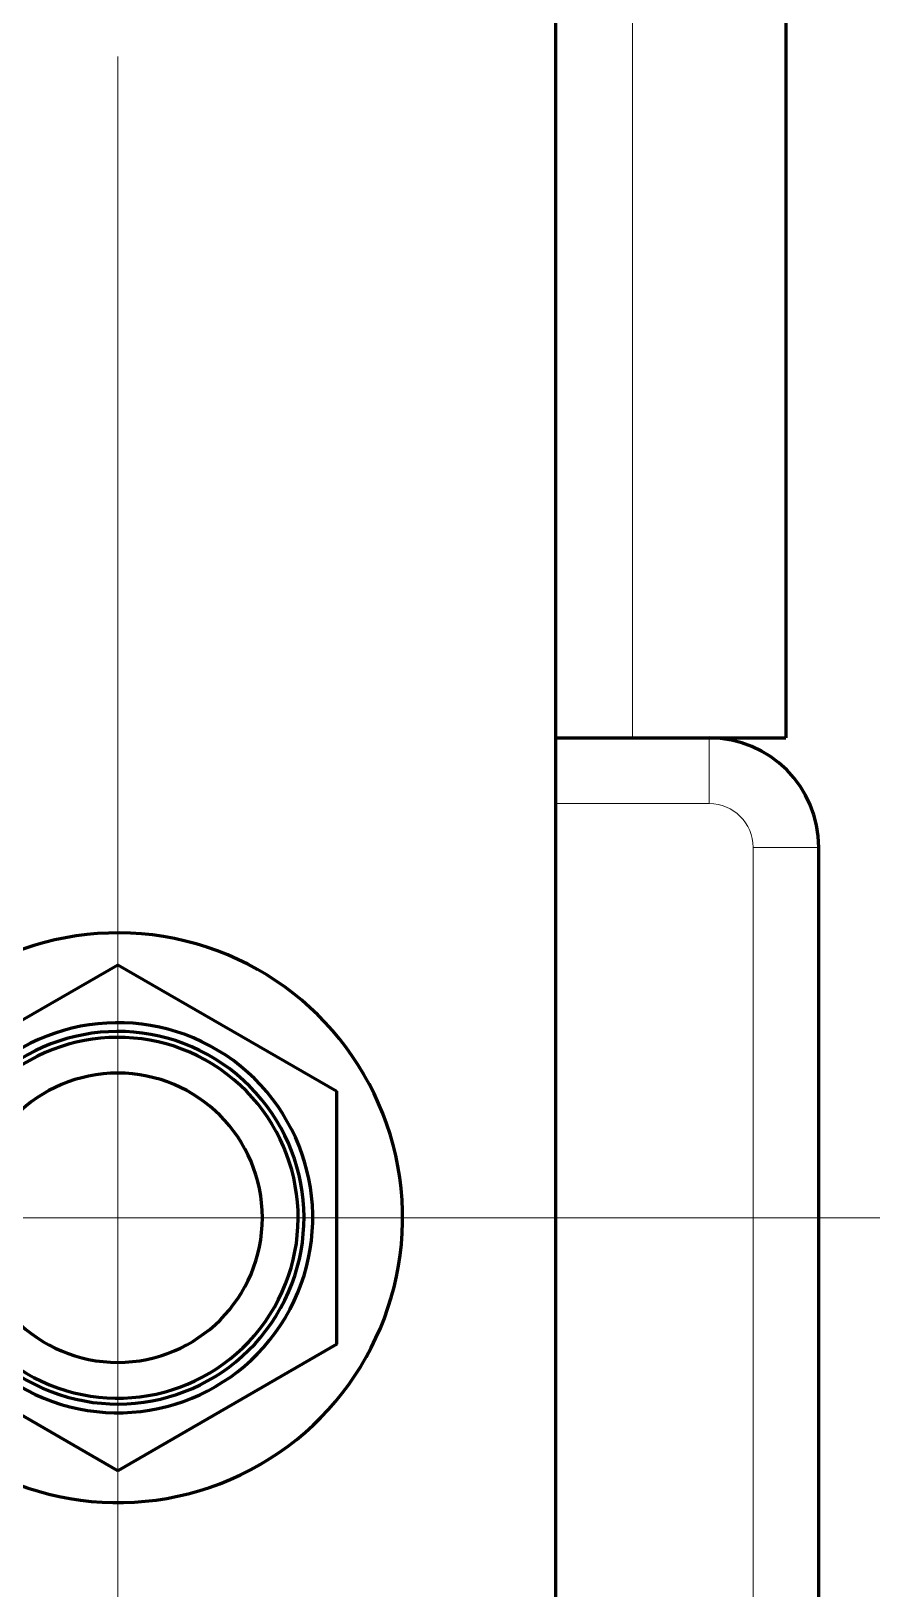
# Model space of a CAD drawing. Header units: millimetres. Extents: x 0 to 594, y 0 to 420.
# Drawn here: x 480.217 to 482.136, y 312.381 to 315.935 of the extents above; entities that cross this region are included whole.
import ezdxf

# ---------------------------------------------------------------- set-up
doc = ezdxf.new("R2010")
doc.units = ezdxf.units.MM
for name, pattern in [('K5LT_AXLED', [19.5, 15, -1.5, 1.5, -1.5]), ('K5LT_BASIC', [0]), ('K5LT_THIN', [0])]:
    doc.linetypes.add(name, pattern=pattern)
doc.layers.add('Системный слой', color=7, linetype='Continuous')

# ---------------------------------------------------------------- blocks, each defined once
blk = doc.blocks.new('U159')
at = {"layer": 'Системный слой', "color": 7, "linetype": 'K5LT_THIN', "lineweight": 18}
blk.add_line((481.5897, 343.4942), (481.5897, 314.3229), dxfattribs=at)
blk = doc.blocks.new('U160')
at = {"layer": 'Системный слой', "color": 5, "linetype": 'K5LT_BASIC', "lineweight": 60, "true_color": 0x0000ff}
blk.add_line((481.9397, 343.4926), (481.9397, 314.3229), dxfattribs=at)
blk = doc.blocks.new('U328')
at = {"layer": 'Системный слой', "color": 30, "linetype": 'K5LT_AXLED', "lineweight": 18, "true_color": 0xff8000}
blk.add_line((477.9147, 313.2279), (480.5647, 313.2279), dxfattribs=at)
blk = doc.blocks.new('U329')
at = {"layer": 'Системный слой', "color": 30, "linetype": 'K5LT_AXLED', "lineweight": 18, "true_color": 0xff8000}
for q in [(480.4147, 315.8779), (477.7647, 313.2279), (480.4147, 310.5779), (483.0647, 313.2279)]:
    blk.add_line((480.4147, 313.2279), q, dxfattribs=at)
blk = doc.blocks.new('U333')
at = {"layer": 'Системный слой', "color": 30, "linetype": 'K5LT_AXLED', "lineweight": 18, "true_color": 0xff8000}
blk.add_line((477.9147, 313.2279), (480.4447, 313.2279), dxfattribs=at)
blk = doc.blocks.new('U334')
at = {"layer": 'Системный слой', "color": 30, "linetype": 'K5LT_AXLED', "lineweight": 18, "true_color": 0xff8000}
for q in [(480.4147, 315.7579), (477.8847, 313.2279), (482.9447, 313.2279), (480.4147, 307.7579)]:
    blk.add_line((480.4147, 313.2279), q, dxfattribs=at)
blk = doc.blocks.new('U332')
at = {"layer": 'Системный слой', "color": 5, "linetype": 'K5LT_BASIC', "lineweight": 60, "true_color": 0x0000ff}
blk.add_line((481.4147, 308.0207), (481.4147, 317.3979), dxfattribs=at)
for start, end in [(0, 180), (180, 0)]:
    blk.add_arc((480.4147, 313.2279), 0.33, start, end, dxfattribs=at)
at = {"layer": 'Системный слой'}
for name in ['U333', 'U334']:
    blk.add_blockref(name, (0, 0), dxfattribs=at)
blk = doc.blocks.new('U327')
at = {"layer": 'Системный слой', "color": 5, "linetype": 'K5LT_BASIC', "lineweight": 60, "true_color": 0x0000ff}
for p, q in [((479.9906, 313.5604), (480.4147, 313.8053)), ((480.4147, 313.8053), (480.9147, 313.5166)), ((480.9147, 312.9392), (480.9147, 313.5166)), ((480.9147, 312.9392), (480.4147, 312.6506)), ((480.4147, 312.6506), (480.1047, 312.8296))]:
    blk.add_line(p, q, dxfattribs=at)
for radius, start, end in [(0.65, 225.1252, 146.6428), (0.445, 160.549, 138.0276), (0.425, 158.5753, 137.8582), (0.4116, 156.9323, 138.1063)]:
    blk.add_arc((480.4147, 313.2279), radius, start, end, dxfattribs=at)
at = {"layer": 'Системный слой'}
for name in ['U332', 'U328', 'U329']:
    blk.add_blockref(name, (0, 0), dxfattribs=at)

msp = doc.modelspace()

# ---------------------------------------------------------------- linework, layer by layer
at = {"layer": 'Системный слой', "color": 5, "linetype": 'K5LT_BASIC', "lineweight": 60, "true_color": 0x0000ff}
for p, q in [((481.41471, 314.32291), (481.58971, 314.32291)), ((481.58971, 314.32291), (481.93971, 314.32291)), ((482.01471, 308.02073), (482.01471, 314.07291))]:
    msp.add_line(p, q, dxfattribs=at)
at = {"layer": 'Системный слой', "color": 7, "linetype": 'K5LT_THIN', "lineweight": 18}
for p, q in [((481.76471, 314.17291), (481.76471, 314.32291)), ((481.41471, 314.17291), (481.76471, 314.17291)), ((481.86471, 314.07291), (482.01471, 314.07291)), ((481.86471, 306.54473), (481.86471, 314.07291))]:
    msp.add_line(p, q, dxfattribs=at)
at = {"layer": 'Системный слой', "color": 5, "linetype": 'K5LT_BASIC', "lineweight": 60, "true_color": 0x0000ff}
msp.add_arc((481.76471, 314.07291), 0.25, 0, 90, dxfattribs=at)
at = {"layer": 'Системный слой', "color": 7, "linetype": 'K5LT_THIN', "lineweight": 18}
msp.add_arc((481.76471, 314.07291), 0.1, 0, 90, dxfattribs=at)

# ---------------------------------------------------------------- block references
at = {"layer": 'Системный слой'}
for name in ['U159', 'U160', 'U327']:
    msp.add_blockref(name, (0, 0), dxfattribs=at)

doc.saveas('drawing.dxf')
